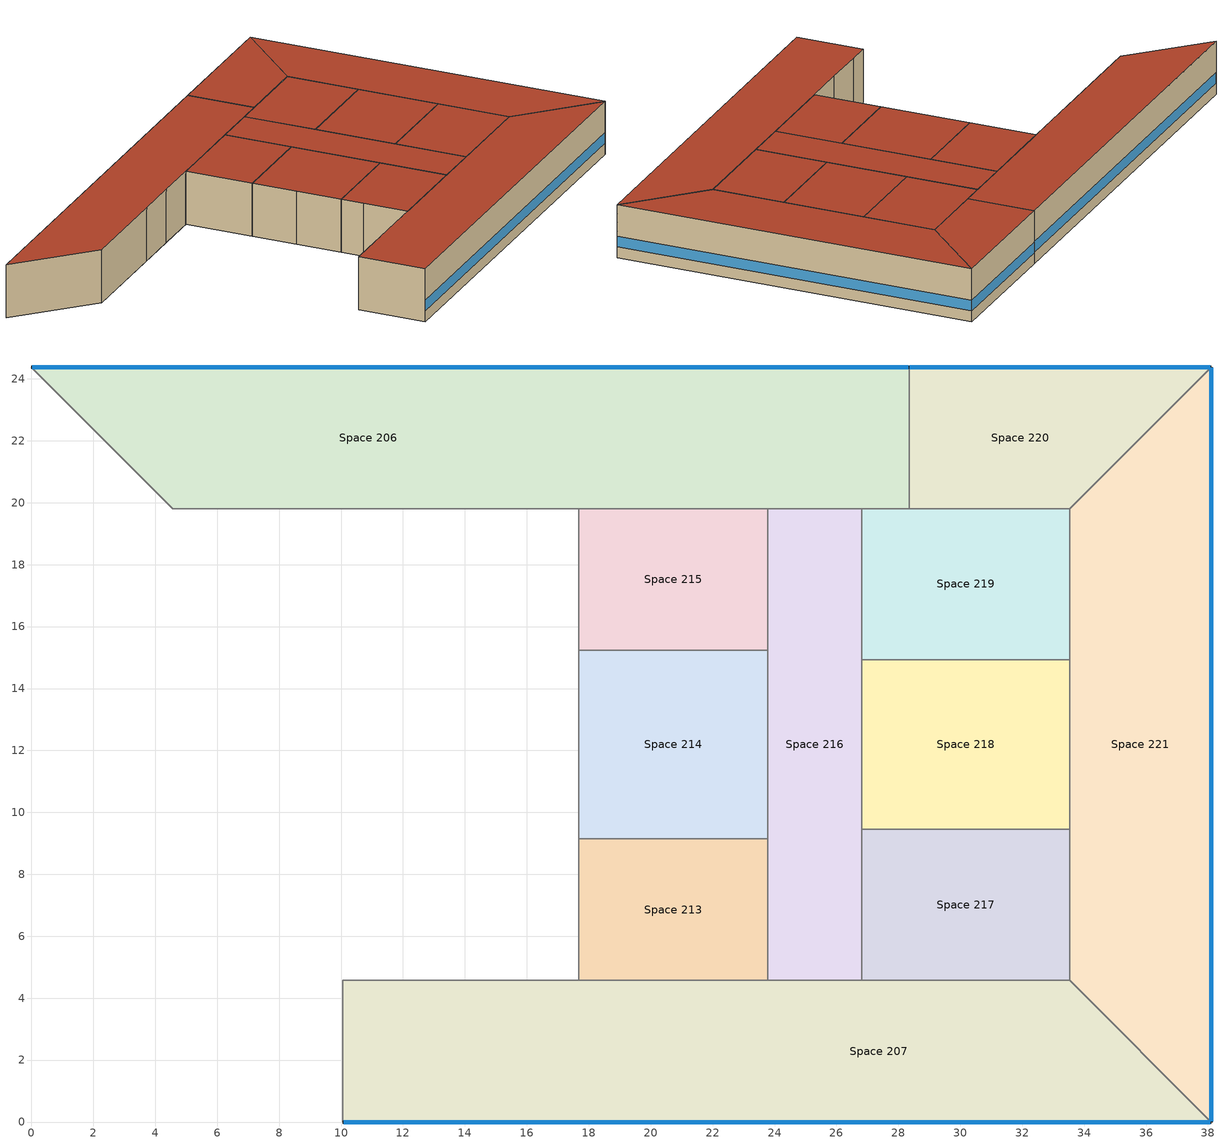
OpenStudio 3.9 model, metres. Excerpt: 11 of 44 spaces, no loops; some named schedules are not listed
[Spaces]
Space 220
 floor to Space 122: 38.1,24.38 33.53,19.81 28.35,19.81 28.35,24.38 z3.66
 wall outside: 38.1,24.38 28.35,24.38 z3.66:7.32
 wall to Space 221: 33.53,19.81 38.1,24.38 z3.66:7.32
 wall to Space 219: 28.35,19.81 33.53,19.81 z3.66:7.32
 wall to Space 206: 28.35,24.38 28.35,19.81 z3.66:7.32
 window (AEDG-SmMdOff View Glazing North LVLT): 38.07,24.38 28.37,24.38 z4.42:5.15
 roof outside: 28.35,24.38 28.35,19.81 33.53,19.81 38.1,24.38 z7.32
Space 213
 floor to Space 113: 17.68,4.57 17.68,9.14 23.77,9.14 23.77,4.57 z3.66
 wall to Space 210: 17.68,9.14 17.68,7.62 z3.66:7.32
 wall to Space 214: 23.77,9.14 17.68,9.14 z3.66:7.32
 wall to Space 216: 23.77,4.57 23.77,9.14 z3.66:7.32
 wall to Space 207: 17.68,4.57 19.2,4.57 23.77,4.57 z3.66:7.32
 wall to Space 209: 17.68,7.62 17.68,4.57 z3.66:7.32
 roof outside: 17.68,9.14 17.68,4.57 23.77,4.57 23.77,9.14 z7.32
Space 217
 floor to Space 119: 33.53,9.45 33.53,4.57 26.82,4.57 26.82,9.45 z3.66
 wall to Space 221: 33.53,4.57 33.53,9.45 z3.66:7.32
 wall to Space 207: 26.82,4.57 33.53,4.57 z3.66:7.32
 wall to Space 216: 26.82,9.45 26.82,4.57 z3.66:7.32
 wall to Space 218: 33.53,9.45 26.82,9.45 z3.66:7.32
 roof outside: 26.82,9.45 26.82,4.57 33.53,4.57 33.53,9.45 z7.32
Space 221
 floor to Space 123: 38.1,0 33.53,4.57 33.53,19.81 38.1,24.38 z3.66
 wall outside: 38.1,0 38.1,24.38 z3.66:7.32
 wall to Space 207: 33.53,4.57 38.1,0 z3.66:7.32
 wall to Space 218: 33.53,14.94 33.53,9.45 z3.66:7.32
 wall to Space 219: 33.53,19.81 33.53,14.94 z3.66:7.32
 window (AEDG-SmMdOff View Glazing EastWest LVLT): 38.1,0.03 38.1,24.36 z4.42:5.15
 roof outside: 38.1,24.38 33.53,19.81 33.53,4.57 38.1,0 z7.32
Space 206
 floor to Space 103: 19.2,24.38 19.2,19.81 4.57,19.81 0,24.38 z3.66
 floor to Space 118: 28.35,24.38 28.35,19.81 19.2,19.81 19.2,24.38 z3.66
 wall outside: 28.35,24.38 0,24.38 z3.66:7.32
 wall to Space 216: 23.77,19.81 26.82,19.81 z3.66:7.32
 wall to Space 215: 17.68,19.81 19.2,19.81 23.77,19.81 z3.66:7.32
 wall to Space 212: 14.63,19.81 17.68,19.81 z3.66:7.32
 wall to Space 208: 11.58,19.81 14.63,19.81 z3.66:7.32
 wall to Space 205: 4.57,19.81 11.58,19.81 z3.66:7.32
 wall to Space 201: 0,24.38 4.57,19.81 z3.66:7.32
 wall to Space 219: 26.82,19.81 28.35,19.81 z3.66:7.32
 window (AEDG-SmMdOff View Glazing North LVLT): 28.32,24.38 0.03,24.38 z4.42:5.15
 roof outside: 0,24.38 4.57,19.81 28.35,19.81 28.35,24.38 z7.32
Space 214
 floor to Space 114: 17.68,9.14 17.68,15.24 23.77,15.24 23.77,9.14 z3.66
 wall to Space 216: 23.77,9.14 23.77,15.24 z3.66:7.32
 wall to Space 210: 17.68,12.19 17.68,9.14 z3.66:7.32
 wall to Space 211: 17.68,15.24 17.68,12.19 z3.66:7.32
 wall to Space 215: 23.77,15.24 17.68,15.24 z3.66:7.32
 roof outside: 17.68,15.24 17.68,9.14 23.77,9.14 23.77,15.24 z7.32
Space 215
 floor to Space 115: 17.68,15.24 17.68,19.81 23.77,19.81 23.77,15.24 z3.66
 wall to Space 216: 23.77,15.24 23.77,19.81 z3.66:7.32
 wall to Space 212: 17.68,19.81 17.68,15.24 z3.66:7.32
 roof outside: 17.68,19.81 17.68,15.24 23.77,15.24 23.77,19.81 z7.32
Space 216
 floor to Space 117: 23.77,4.57 23.77,19.81 26.82,19.81 26.82,4.57 z3.66
 wall to Space 219: 26.82,14.94 26.82,19.81 z3.66:7.32
 wall to Space 218: 26.82,9.45 26.82,14.94 z3.66:7.32
 wall to Space 207: 23.77,4.57 26.82,4.57 z3.66:7.32
 roof outside: 23.77,19.81 23.77,4.57 26.82,4.57 26.82,19.81 z7.32
Space 218
 floor to Space 120: 33.53,14.94 33.53,9.45 26.82,9.45 26.82,14.94 z3.66
 wall to Space 219: 33.53,14.94 26.82,14.94 z3.66:7.32
 roof outside: 26.82,14.94 26.82,9.45 33.53,9.45 33.53,14.94 z7.32
Space 219
 floor to Space 121: 26.82,14.94 26.82,19.81 33.53,19.81 33.53,14.94 z3.66
 roof outside: 26.82,19.81 26.82,14.94 33.53,14.94 33.53,19.81 z7.32
Space 207
 floor to Space 116: 33.53,4.57 38.1,0 19.2,0 19.2,4.57 z3.66
 floor to Space 107: 19.2,4.57 19.2,0 10.06,0 10.06,4.57 z3.66
 wall outside: 10.06,0 38.1,0 z3.66:7.32
 wall to Space 209: 17.68,4.57 14.63,4.57 z3.66:7.32
 wall to Space 203: 11.58,4.57 10.06,4.57 z3.66:7.32
 wall to Space 208: 14.63,4.57 11.58,4.57 z3.66:7.32
 wall to Space 202: 10.06,4.57 10.06,0 z3.66:7.32
 window (AEDG-SmMdOff View Glazing South LVLT): 10.08,0 38.07,0 z4.42:5.15
 roof outside: 10.06,4.57 10.06,0 38.1,0 33.53,4.57 z7.32
[Building]
Building 1: Space Type=Building Default Space Type; Default Construction Set=90.1-2004 - Office - ASHRAE 169-2006-5B; Standards Building Type=Office
[Site]
Baltimore Blt Washngtn IntL: Latitude {deg}=39.17; Longitude {deg}=-76.68; Time Zone {hr}=-5; Elevation {m}=45
[ClimateZones]
Climate Zone Institution Name 1=ASHRAE; Climate Zone Document Name 1=ANSI/ASHRAE Standard 169; Climate Zone Document Year 1=2006; Climate Zone Value 1=3A; Climate Zone Institution Name 2=CEC; Climate Zone Document Name 2=California Climate Zone Descriptions; Climate Zone Document Year 2=1995
[Site:WaterMainsTemperature]
Calculation Method=Correlation; Annual Average Outdoor Air Temperature {C}=9.95; Maximum Difference In Monthly Average Outdoor Air Temperatures {deltaC}=23.7
[SizingPeriod:DesignDay] Barometric Pressure {Pa}=100786; Rain Indicator=No; Snow Indicator=No; Day of Month=21; Daylight Saving Time Indicator=No; Dry-Bulb Temperature Range Modifier Type=DefaultMultipliers
Name | Maximum Dry-Bulb Temperature {C} | Daily Dry-Bulb Temperature Range {deltaC} | Wind Speed {m/s} | Wind Direction {deg} | Sky Clearness | Month | Day Type | Humidity Condition Type | Wetbulb or DewPoint at Maximum Dry-Bulb {C} | Solar Model Indicator | ASHRAE Clear Sky Optical Depth for Beam Irradiance | ASHRAE Clear Sky Optical Depth for Diffuse Irradiance
Baltimore Blt Washngtn IntL Ann Htg 99.6% Condns DB | -10.6 | 0 | 3.9 | 290 | 0 | 1 | WinterDesignDay | Wetbulb | -10.6 | ASHRAEClearSky
Baltimore Blt Washngtn IntL Ann Hum_n 99.6% Condns DP=>MCDB | -7.9 | 0 | 3.9 | 290 | 0 | 1 | WinterDesignDay | Dewpoint | -19.6 | ASHRAEClearSky
Baltimore Blt Washngtn IntL Ann Htg Wind 99.6% Condns WS=>MCDB | -0.2 | 0 | 11.7 | 290 | 0 | 1 | WinterDesignDay | Wetbulb | -0.2 | ASHRAEClearSky
Baltimore Blt Washngtn IntL Ann Clg .4% Condns DB=>MWB | 34.4 | 10.4 | 4.6 | 280 |  | 7 | SummerDesignDay | Wetbulb | 23.9 | ASHRAETau | 0.552 | 1.769
[Material:NoMass] Roughness=Smooth; Thermal Absorptance=0.9; Solar Absorptance=0.7
Name | Thermal Resistance {m2-K/W} | Visible Absorptance
Typical Insulation R-8.93 67 | 1.57183 | 0.7
Typical Carpet Pad; CP02 CARPET PAD 2 | 0.21648 | 0.8
Typical Insulation R-0.58 181 | 0.101875 | 0.7
Typical Insulation R-0.54 1 | 0.0945033 | 0.7
[WindowMaterial:Glazing] Optical Data Type=SpectralAverage; Infrared Transmittance at Normal Incidence=0; Front Side Infrared Hemispherical Emissivity=0.84; Back Side Infrared Hemispherical Emissivity=0.84; Conductivity {W/m-K}=0.9; Dirt Correction Factor for Solar and Visible Transmittance=1; Solar Diffusing=No
Name | Thickness {m} | Solar Transmittance at Normal Incidence | Front Side Solar Reflectance at Normal Incidence | Back Side Solar Reflectance at Normal Incidence | Visible Transmittance at Normal Incidence | Front Side Visible Reflectance at Normal Incidence | Back Side Visible Reflectance at Normal Incidence
BLUE 6MM | 0.006 | 0.48 | 0.05 | 0.05 | 0.57 | 0.06 | 0.06
CLEAR 6MM | 0.006 | 0.775 | 0.071 | 0.071 | 0.881 | 0.08 | 0.08
Clear 3mm 1 | 0.003 | 0.837 | 0.075 | 0.075 | 0.898 | 0.081 | 0.081
[WindowMaterial:Blind] Slat Width {m}=0.025; Slat Separation {m}=0.01875; Front Side Slat Beam Solar Reflectance=0.5; Back Side Slat Beam Solar Reflectance=0.5; Front Side Slat Diffuse Solar Reflectance=0.5; Back Side Slat Diffuse Solar Reflectance=0.5; Slat Beam Visible Transmittance=0
Window Material Blind 1; Window Material Blind 2
[WindowMaterial:SimpleGlazingSystem]
Name | U-Factor {W/m2-K} | Solar Heat Gain Coefficient | Visible Transmittance
U 1.17 SHGC 0.49 Simple Glazing U-1.17 SHGC 0.0 51 | 6.64357 | 0.49 | 0.38
AEDG-SmMdOff View Glazing EastWest-mat LVLT; AEDG-SmMdOff View Glazing North-mat LVLT; AEDG-SmMdOff View Glazing South-mat LVLT | 2.21452 | 0.38 | 0.25
[DefaultSurfaceConstructions]
Name | Floor Construction | Wall Construction | Roof Ceiling Construction
Default Surface Constructions 718 | Typical Insulated Exterior Mass Floor R-11.49 67 | Concrete 8in HW Exterior Wall -R23 | Concrete Roof -R40
Default Surface Constructions 719 | Typical Interior Floor | Sound Proof Wall | Typical Interior Ceiling
Default Surface Constructions 720 | Typical Insulated Carpeted 6in Slab Floor | Typical Insulated Basement Mass Wall
[DefaultSubSurfaceConstructions]
Name | Fixed Window Construction | Operable Window Construction | Door Construction | Glass Door Construction | Overhead Door Construction | Skylight Construction | Tubular Daylight Dome Construction | Tubular Daylight Diffuser Construction
Default Sub Surface Constructions 479 | U 0.57 SHGC 0.49 Dbl Blue 6mm/6mm Air | U 0.57 SHGC 0.49 Dbl Blue 6mm/6mm Air | Typical Insulated Metal Door R-1.43 181 | U 0.57 SHGC 0.49 Dbl Blue 6mm/6mm Air | Typical Overhead Door | U 1.17 SHGC 0.49 Simple Glazing Skylight U-1.17 SHGC 0.0 51 | Typical Interior Window | Typical Interior Window
Default Sub Surface Constructions 480 | Typical Interior Window | Typical Interior Window | Typical Interior Door
[DefaultConstructionSet]
90.1-2004 - Office - ASHRAE 169-2006-5B: Default Exterior Surface Constructions=Default Surface Constructions 718; Default Interior Surface Constructions=Default Surface Constructions 719; Default Ground Contact Surface Constructions=Default Surface Constructions 720; Default Exterior SubSurface Constructions=Default Sub Surface Constructions 479; Default Interior SubSurface Constructions=Default Sub Surface Constructions 480; Interior Partition Construction=Typical Interior Partition
[Construction]
Typical Interior Partition; Typical Interior Door: G05 25mm wood
Typical Insulated Exterior Mass Floor R-11.49 67: Typical Insulation R-8.93 67, 4 in. Normalweight Concrete Floor, Typical Carpet Pad
Typical Interior Floor: 100mm Normalweight concrete floor, CP02 CARPET PAD 2
Typical Interior Ceiling: CP02 CARPET PAD 2, 100mm Normalweight concrete floor
Typical Insulated Carpeted 6in Slab Floor: 6 in. Normalweight Concrete Floor, Typical Carpet Pad
Typical Insulated Basement Mass Wall: 8 in. Concrete Block Basement Wall
U 0.57 SHGC 0.49 Dbl Blue 6mm/6mm Air: BLUE 6MM, AIR 6MM, CLEAR 6MM
Typical Insulated Metal Door R-1.43 181: F08 Metal surface, Typical Insulation R-0.58 181
Typical Overhead Door: Typical Insulation R-0.54 1
U 1.17 SHGC 0.49 Simple Glazing Skylight U-1.17 SHGC 0.0 51: U 1.17 SHGC 0.49 Simple Glazing U-1.17 SHGC 0.0 51
Typical Interior Window: Clear 3mm 1
Sound Proof Wall: 5/8 in. Gypsum Board - adj, 5/8 in. Gypsum Board - adj, Mineral Wool acoustic, 5/8 in. Gypsum Board - adj
Concrete Roof -R40: Roof Membrane, Polyiso 7in, 8IN CONCRETE HW RefBldg, Metal Roof Surface - adj
Concrete 8in HW Exterior Wall -R23: 25mm Stucco, Polyiso, 8IN CONCRETE HW RefBldg, 5/8 in. Gypsum Board - adj
AEDG-SmMdOff View Glazing EastWest LVLT: AEDG-SmMdOff View Glazing EastWest-mat LVLT
AEDG-SmMdOff View Glazing North LVLT: AEDG-SmMdOff View Glazing North-mat LVLT
AEDG-SmMdOff View Glazing South LVLT: AEDG-SmMdOff View Glazing South-mat LVLT
[Material]
Name | Roughness | Thickness {m} | Conductivity {W/m-K} | Density {kg/m3} | Specific Heat {J/kg-K} | Thermal Absorptance | Solar Absorptance | Visible Absorptance
G05 25mm wood | MediumSmooth | 0.0254 | 0.15 | 608 | 1630 | 0.9 | 0.5 | 0.5
4 in. Normalweight Concrete Floor | MediumRough | 0.1016 | 2.31 | 2322 | 832 | 0.9 | 0.7 | 0.7
8IN CONCRETE HW RefBldg | Rough | 0.2032 | 1.311 | 2240 | 836.8 | 0.9 | 0.7 | 0.7
Roof Membrane | VeryRough | 0.0095 | 0.16 | 1121.29 | 1460 | 0.9 | 0.7 | 0.7
Metal Roof Surface - adj | Smooth | 0.0008 | 45.28 | 7824 | 500 | 0.9 | 0.7 | 0.2
100mm Normalweight concrete floor | MediumRough | 0.1016 | 2.31045 | 2322 | 832.557 |  | 0 | 0
6 in. Normalweight Concrete Floor | MediumRough | 0.1524 | 2.31 | 2322 | 832 | 0.9 | 0.7 | 0.7
8 in. Concrete Block Basement Wall | MediumRough | 0.2032 | 1.326 | 1842 | 912 | 0.9 | 0.7 | 0.7
F08 Metal surface | Smooth | 0.0008 | 45.28 | 7824 | 500 | 0.9 | 0.7 | 0.7
25mm Stucco | Smooth | 0.0254 | 0.72 | 1856 | 840 | 0.9 | 0.7 | 0.7
5/8 in. Gypsum Board - adj | MediumSmooth | 0.0159 | 0.16 | 800 | 1090 | 0.9 | 0.7 | 0.3
Polyiso | MediumRough | 0.09906 | 0.026 | 32 | 1400 | 0.9 | 0.7 | 0.7
Polyiso 7in | MediumRough | 0.1778 | 0.026 | 32 | 1400 | 0.9 | 0.7 | 0.7
Mineral Wool acoustic | MediumRough | 0.09 | 0.04 | 96 | 800.001 | 0.9 | 0.7 | 0.7
[WindowMaterial:Gas]
AIR 6MM: Gas Type=Air; Thickness {m}=0.0063
[DesignSpecification:OutdoorAir] Outdoor Air Method=Sum; Outdoor Air Flow per Floor Area {m3/s-m2}=0.0003048
Name | Outdoor Air Flow per Person {m3/s-person}
Storage Outdoor Air 1; Conference Outdoor Air 1; Open Office Outdoor Air 1; Private Office Outdoor Air 1 | 0.00235974
Corridor Outdoor Air 1 | 0
[ThermostatSetpoint:DualSetpoint] Heating Setpoint Temperature Schedule=General Heating Setpt; Cooling Setpoint Temperature Schedule=General Cooling Setpt
Thermostat Setpoint Dual Setpoint 45; Thermostat Setpoint Dual Setpoint 54; Thermostat Setpoint Dual Setpoint 61; Thermostat Setpoint Dual Setpoint 75; Thermostat Setpoint Dual Setpoint 76; Thermostat Setpoint Dual Setpoint 79; Thermostat Setpoint Dual Setpoint 80; Thermostat Setpoint Dual Setpoint 81; Thermostat Setpoint Dual Setpoint 82; Thermostat Setpoint Dual Setpoint 83; Thermostat Setpoint Dual Setpoint 84
[ShadingControl] Shading Type=InteriorBlind; Multiple Surface Control Type=Sequential
Name | Shading Device Material | Sub Surface Name 1 | Sub Surface Name 2 | Sub Surface Name 3
Shading Control 1 | Window Material Blind 1
Shading Control 2 | Window Material Blind 2 | Sub Surface 1 | Sub Surface 2 | Sub Surface 16
[DefaultScheduleSet] People Activity Level Schedule=General Activity
Name | Hours of Operation Schedule | Number of People Schedule | Lighting Schedule | Electric Equipment Schedule | Infiltration Schedule
General Schedule Set | General HVAC Availability | General Occupancy | General Lighting | General Equipment | General Infiltration
24hr Schedule Set | 24 Hr Service HVAC Availability | 24 Hr Service People | 24 Hr Service Lighting | 24 Hr Service Equipment | 24 Hr Service Infiltration
High Occupancy | General HVAC Availability | High Density Occupancy | General Lighting | General Equipment | General Infiltration
[SpaceType]
Name | Default Schedule Set | Design Specification Outdoor Air Object | Standards Template | Standards Building Type | Standards Space Type
Storage | General Schedule Set | Storage Outdoor Air 1 | 90.1-2004 | Office | Storage
Conference | High Occupancy | Conference Outdoor Air 1 | 90.1-2004 | Office | Conference
Corridor | General Schedule Set | Corridor Outdoor Air 1 | 90.1-2004 | Office | Corridor
Mech and Elec | 24hr Schedule Set |  | 90.1-2004 | Office | Elec/MechRoom
Open Office | General Schedule Set | Open Office Outdoor Air 1 | 90.1-2004 | Office | OpenOffice
Private Office | General Schedule Set | Private Office Outdoor Air 1 | 90.1-2004 | Office | ClosedOffice
Stairway | General Schedule Set |  | 90.1-2004 | Office | Stair
Building Default Space Type
[People:Definition] Number of People Calculation Method=Area/Person; Fraction Radiant=0.3
Name | Space Floor Area per Person {m2/person}
Storage People Definition | 46.45152
Conference People Definition | 1.85806
Corridor People Definition; Mech and Elec People Definition; Stairway People Definition | 92.90304
Open Office People Definition; Private Office People Definition | 13.9355
[People] Multiplier=1
Name | People Definition | Space or SpaceType
Storage People | Storage People Definition | Storage
Conference People | Conference People Definition | Conference
Corridor People | Corridor People Definition | Corridor
Mech and Elec People | Mech and Elec People Definition | Mech and Elec
Open Office People | Open Office People Definition | Open Office
Private Office People | Private Office People Definition | Private Office
Stairway People | Stairway People Definition | Stairway
[Lights:Definition] Design Level Calculation Method=Watts/Area
Name | Watts per Space Floor Area {W/m2}
AEDG SmMdOff - Storage lights | 6.8889
AEDG SmMdOff - Conference lights | 8.28821
AEDG SmMdOff - Corridor lights | 5.38196
AEDG SmMdOff - Elec/MechRoom lights | 13.3472
AEDG SmMdOff - OpenOffice lights | 7.31946
AEDG SmMdOff - ClosedOffice lights | 9.52606
AEDG SmMdOff - Stair lights | 6.45835
[Lights] Fraction Replaceable=1; Multiplier=1
Name | Lights Definition | Space or SpaceType | Schedule
Storage Lights | AEDG SmMdOff - Storage lights | Storage | General Lighting - Controls Reduction
Conference Lights | AEDG SmMdOff - Conference lights | Conference | General Lighting - Controls Reduction
Corridor Lights | AEDG SmMdOff - Corridor lights | Corridor
Mech and Elec Lights | AEDG SmMdOff - Elec/MechRoom lights | Mech and Elec | 24 Hr Service Lighting - Controls Reduction
Open Office Lights | AEDG SmMdOff - OpenOffice lights | Open Office | General Lighting - Controls Reduction
Private Office Lights | AEDG SmMdOff - ClosedOffice lights | Private Office | General Lighting - Controls Reduction
Stairway Lights | AEDG SmMdOff - Stair lights | Stairway
[ElectricEquipment:Definition] Design Level Calculation Method=Watts/Area
Name | Watts per Space Floor Area {W/m2}
AEDG SmMdOff - Storage electric equipment; AEDG SmMdOff - Stair electric equipment | 0
AEDG SmMdOff - Conference electric equipment | 3.98265
AEDG SmMdOff - Corridor electric equipment | 1.72223
AEDG SmMdOff - Elec/MechRoom electric equipment | 0.753474
AEDG SmMdOff - OpenOffice electric equipment | 7.64238
AEDG SmMdOff - ClosedOffice electric equipment | 6.8889
[ElectricEquipment] Multiplier=1
Name | Electric Equipment Definition | Space or SpaceType | Schedule
Storage Electric Equipment | AEDG SmMdOff - Storage electric equipment | Storage | General Equipment - Controls Reduction
Conference Electric Equipment | AEDG SmMdOff - Conference electric equipment | Conference | General Equipment - Controls Reduction
Corridor Electric Equipment | AEDG SmMdOff - Corridor electric equipment | Corridor | General Equipment - Controls Reduction
Mech and Elec Electric Equipment | AEDG SmMdOff - Elec/MechRoom electric equipment | Mech and Elec | 24 Hr Service Equipment - Controls Reduction
Open Office Electric Equipment | AEDG SmMdOff - OpenOffice electric equipment | Open Office | General Equipment - Controls Reduction
Private Office Electric Equipment | AEDG SmMdOff - ClosedOffice electric equipment | Private Office | General Equipment - Controls Reduction
Electric Equipment 2 | AEDG SmMdOff - Stair electric equipment | Stairway | General Equipment - Controls Reduction
[Space] Building Story=Story 2
Name | Space Type | Thermal Zone
Space 221 | Open Office | Zone - Space 221
Space 220 | Conference | Zone - Space 220
Space 215 | Storage | Zone - Space 215
Space 218 | Open Office | Zone - Space 218
Space 213 | Stairway | Zone - Space 213
Space 206 | Private Office | Zone - Space 206
Space 214 | Mech and Elec | Zone - Space 214
Space 207 | Private Office | Zone - Space 207
Space 217 | Private Office | Zone - Space 217
Space 219 | Open Office | Zone - Space 219
Space 216 | Corridor | Zone - Space 216
[BuildingStory]
Story 2: Nominal Z Coordinate {m}=3.6576; Nominal Floor to Floor Height {m}=3.6576; Nominal Floor to Ceiling Height {m}=3.6576
[ThermalZone] Use Ideal Air Loads=No
Name | Fraction of Zone Controlled by Primary Daylighting Control | Thermostat
Zone - Space 206 | 0.870175 | Thermostat Setpoint Dual Setpoint 75
Zone - Space 207 | 0.871006 | Thermostat Setpoint Dual Setpoint 76
Zone - Space 213 |  | Thermostat Setpoint Dual Setpoint 79
Zone - Space 214 |  | Thermostat Setpoint Dual Setpoint 80
Zone - Space 215 |  | Thermostat Setpoint Dual Setpoint 81
Zone - Space 216 |  | Thermostat Setpoint Dual Setpoint 61
Zone - Space 217 |  | Thermostat Setpoint Dual Setpoint 54
Zone - Space 218 |  | Thermostat Setpoint Dual Setpoint 82
Zone - Space 219 |  | Thermostat Setpoint Dual Setpoint 83
Zone - Space 220 | 1 | Thermostat Setpoint Dual Setpoint 84
Zone - Space 221 |  | Thermostat Setpoint Dual Setpoint 45
[SpaceInfiltration:DesignFlowRate] Design Flow Rate Calculation Method=Flow/ExteriorArea; Flow per Exterior Surface Area {m3/s-m2}=0.000127
Name | Space or SpaceType
Space Infiltration Design Flow Rate 1 | Mech and Elec
Space Infiltration Design Flow Rate 2 | Storage
Space Infiltration Design Flow Rate 3 | Conference
Space Infiltration Design Flow Rate 6 | Corridor
Space Infiltration Design Flow Rate 9 | Open Office
Space Infiltration Design Flow Rate 10 | Private Office
Space Infiltration Design Flow Rate 12 | Stairway
[Exterior:Lights:Definition]
Name | Design Level {W}
Exterior Lights - Facade Definition | 250
Exterior Lights - Parking Definition | 1800
Exterior Lights - Walkway Definition | 1600
[Exterior:Lights] Control Option=AstronomicalClock
Name | Exterior Lights Definition | Schedule
250.0 w Exterior Light | Exterior Lights - Facade Definition | Exterior Lights - Facade
1800.0 w Exterior Light | Exterior Lights - Parking Definition | Exterior Lights - Parking
1600.0 w Exterior Light | Exterior Lights - Walkway Definition | Exterior Lights - Walkway
[Schedule:Ruleset]
Name | Default Day Schedule | Summer Design Day Schedule | Winter Design Day Schedule
General Activity | General Activity Default
General Equipment | General Equipment Default | General Equipment Summer Design Day 3 | General Equipment Winter Design Day 3
General Lighting | General Lighting Default | General Lighting Summer Design Day 3 | General Lighting Winter Design Day 3
General Occupancy | General Occupancy Default | General Occupancy Summer Design Day 3 | General Occupancy Winter Design Day 3
General HVAC Availability | General HVAC Availability Default | General HVAC Availability Summer Design Day 3 | General HVAC Availability Winter Design Day 3
General Cooling Setpt | General Cooling Setpt Default | General Cooling Setpt Summer Design Day 2 | General Cooling Setpt Winter Design Day 2
General Heating Setpt | General Heating Setpt Default | General Heating Setpt Summer Design Day 2 | General Heating Setpt Winter Design Day 2
Exterior Lights - Facade | Exterior Lights - Facade Schedule Week Day | Exterior Lights - Facade Summer Design Day | Exterior Lights - Facade Winter Design Day
Exterior Lights - Parking | Exterior Lights - Parking Schedule Week Day | Exterior Lights - Parking Summer Design Day | Exterior Lights - Parking Winter Design Day
Exterior Lights - Walkway | Exterior Lights - Walkway Schedule Week Day | Exterior Lights - Walkway Summer Design Day | Exterior Lights - Walkway Winter Design Day
